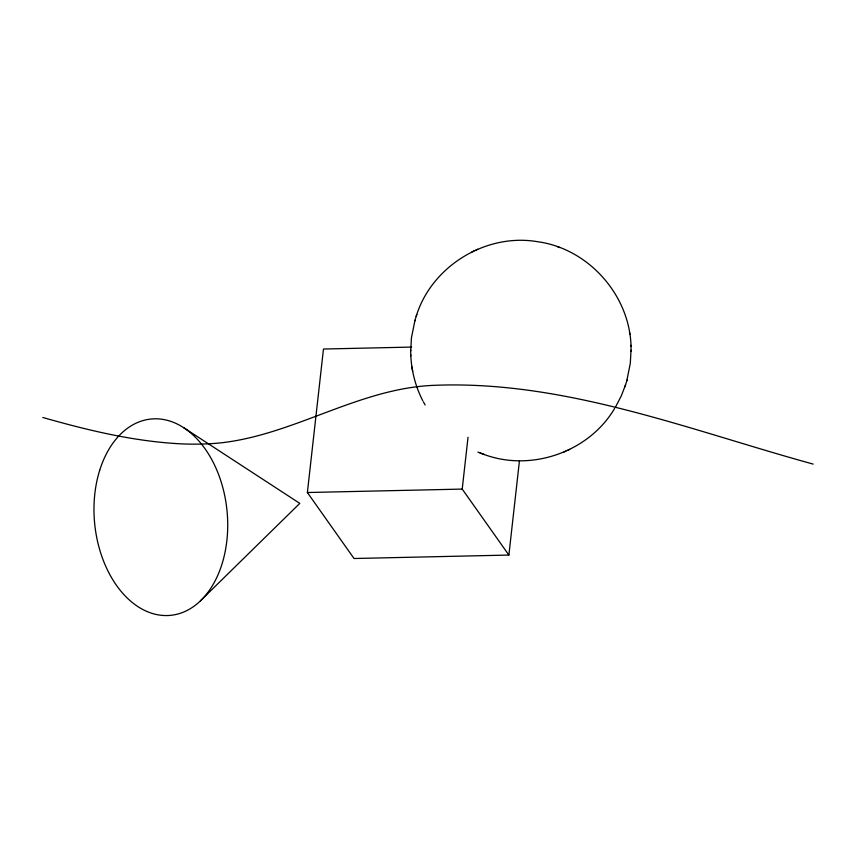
<?xml version="1.0" encoding="UTF-8"?>
<svg xmlns="http://www.w3.org/2000/svg" width="856" height="856" viewBox="0 0 856 856"><rect width="100%" height="100%" fill="white"/><g stroke="black" fill="none" stroke-linecap="round" stroke-linejoin="round"><path stroke-width="1.28" d="M410.709 350.992L411.426 337.895L415 320.176M631.022 350.243L630.305 363.329L626.742 381.048M519.453 460.731L508.881 555.062L354.042 558.508L307.379 492.521L323.472 349.034L411.575 347.076M508.881 555.062L462.219 489.086L468.029 437.266M416.155 316.431C431.392 266.216 486.058 232.789 537.675 241.724C590.18 248.829 632.381 298.284 631.043 351.292M625.586 384.793L621.253 395.986L615.753 406.589M414.689 321.182L416.819 314.441M627.041 380.043L624.912 386.784M614.64 408.398C588.714 452.46 530.046 472.501 482.549 453.873M200.379 600.88L299.793 503.382L183.687 427.69M471.988 251.867L473.967 250.969M475.84 250.091L477.702 249.246M564.029 451.989L565.891 451.133M567.763 450.267L569.743 449.357M307.379 492.521L462.219 489.086M42.8 417.482C87.922 430.322 133.975 441.461 181.001 443.847A124.013 48.257 6.4 0 0 221.372 442.798C294.432 434.463 357.958 389.041 432.162 385.414C563.184 379.518 688.887 429.958 813.2 464.102M477.926 452.075L481.982 453.659M557.31 246.656L559.749 247.566M479.916 452.888L484.421 454.579M423.356 401.796L425.122 404.974M422.768 400.736C414.775 385.082 410.58 367.513 410.687 349.933M629.47 332.267L629.823 334.343M411.907 366.882L412.678 371.397M630.915 345.268L630.936 346.316M410.794 354.908L410.816 355.957M99.703 470.286A98.643 66.479 84.3 0 0 167.926 615.528A98.643 66.479 84.3 0 0 214.867 465.718A98.643 66.479 84.3 0 0 99.703 470.286"/></g></svg>
